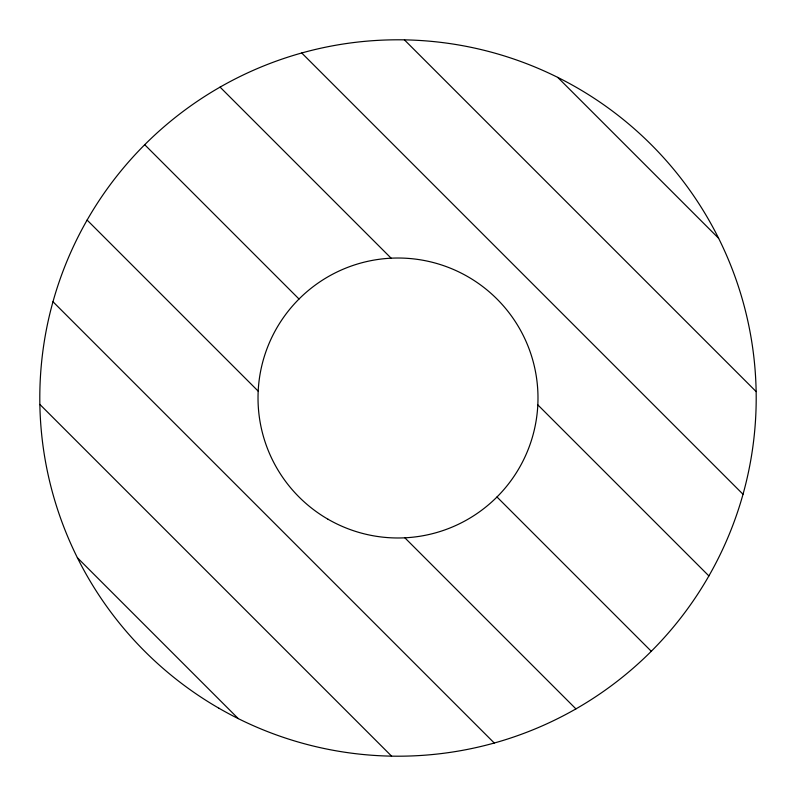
<?xml version="1.0" encoding="UTF-8"?>
<svg xmlns="http://www.w3.org/2000/svg" width="796" height="796" viewBox="0 0 796 796"><rect width="100%" height="100%" fill="white"/><g stroke="black" fill="none" stroke-linecap="round" stroke-linejoin="round"><path stroke-width="1.19" d="M557.737 77.391L718.609 238.263M404.408 39.86L756.14 391.592M301.734 52.984L743.016 494.266M220.074 87.112L391.135 258.183M537.817 404.865L708.888 575.926M144.713 144.713L299.017 299.017M496.983 496.983L651.287 651.287M87.112 220.074L258.183 391.135M404.865 537.817L575.926 708.888M52.984 301.734L494.266 743.016M39.86 404.408L391.592 756.14M77.391 557.737L238.263 718.609M328.012 519.231A139.987 139.987 0 0 0 537.987 398A139.987 139.987 0 0 0 328.012 276.769A139.987 139.987 0 0 0 328.012 519.231M218.9 708.211A358.2 358.2 0 0 0 756.2 398A358.2 358.2 0 0 0 218.9 87.789A358.2 358.2 0 0 0 218.9 708.211"/></g></svg>
